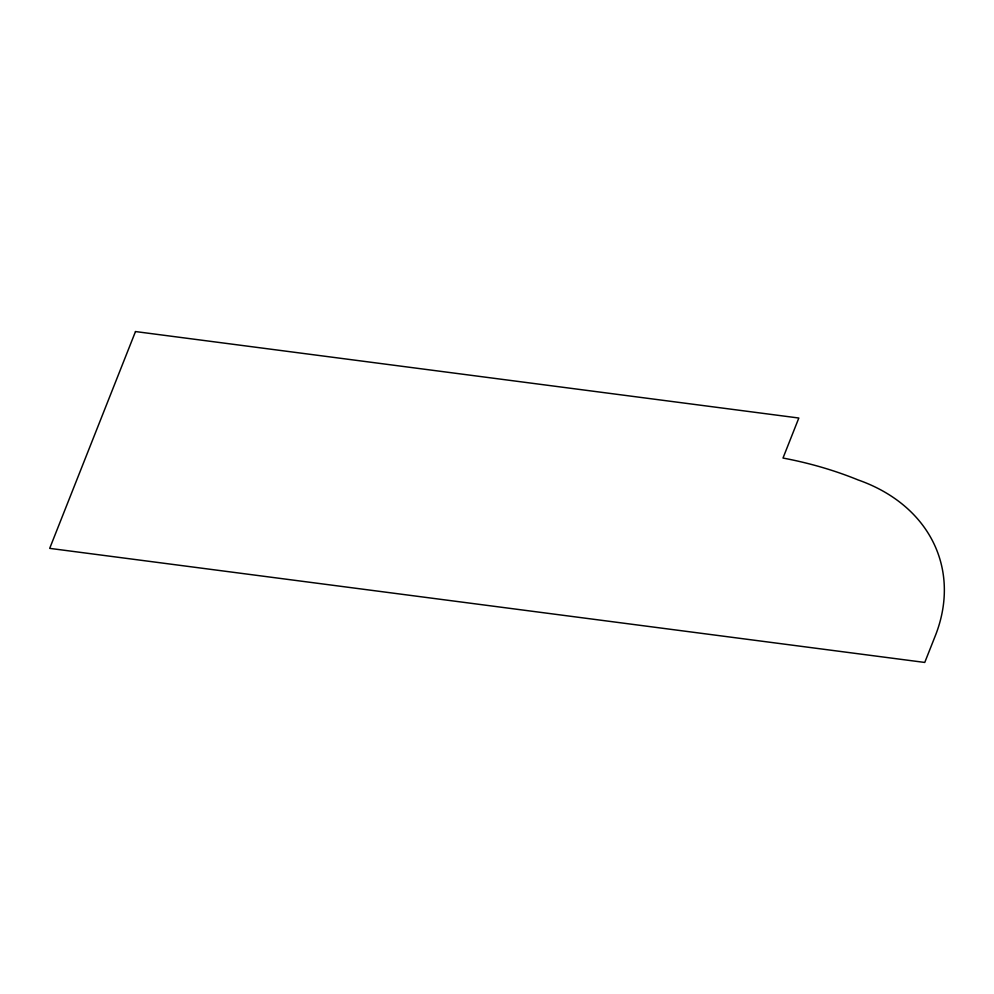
<?xml version="1.0" encoding="UTF-8"?>
<svg xmlns="http://www.w3.org/2000/svg" width="994" height="994" viewBox="0 0 994 994"><rect width="100%" height="100%" fill="white"/><g stroke="black" fill="none" stroke-linecap="round" stroke-linejoin="round"><path stroke-width="1.49" d="M135.495 331.561L49.7 548.365L924.755 662.439L935.913 634.247A183.244 139.135 -18.3 0 0 858.207 479.978A407.739 309.581 -18.3 0 0 782.999 458.048L798.828 418.027L135.495 331.561"/></g></svg>
